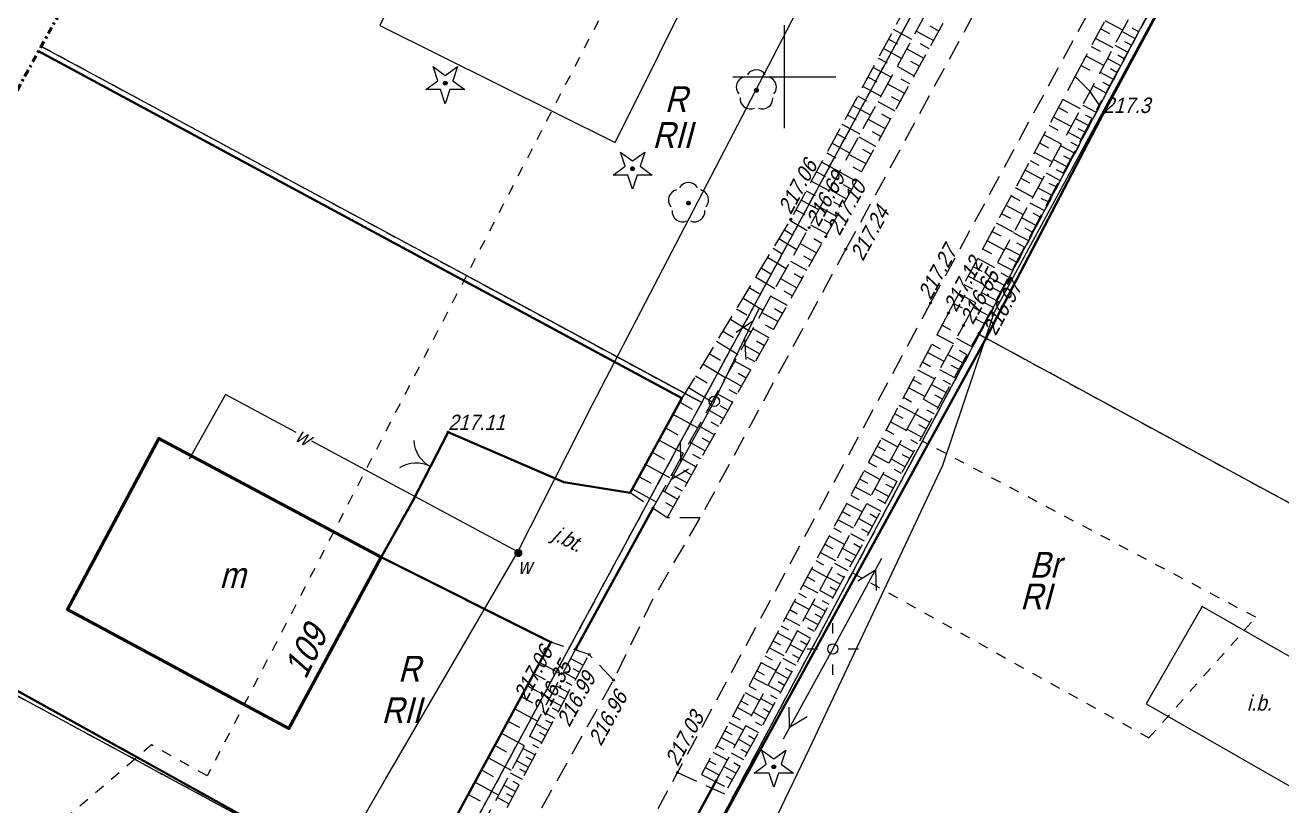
# Model space of a CAD drawing. Extents: x 7449598 to 7450455, y 5563374 to 5564952.
# Drawn here: x 7449713.2 to 7449774.1, y 5563664.6 to 5563702.5 of the extents above; entities that cross this region are included whole.
import ezdxf
from ezdxf.enums import TextEntityAlignment as Align

# ---------------------------------------------------------------- set-up
doc = ezdxf.new("R2010")
doc.units = 0
doc.header["$MEASUREMENT"] = 0
for name, pattern in [('218-500', [1, 0.5, -0.5]), ('420-500', [1.5, 1, -0.5]), ('823-500', [1.75, 1.25, -0.5]), ('DGN Style 4', [0.686427, 0.343214, -0.171607, 0, -0.171607])]:
    doc.linetypes.add(name, pattern=pattern)
for name, color, linetype, lineweight in [('52', 252, 'Continuous', 0), ('EDZPD_219', 7, 'Continuous', 0), ('GULENN', 1, 'Continuous', 13), ('GULTPR', 36, 'Continuous', 13), ('GUPWZA', 7, 'Continuous', 0), ('SDRPK_420', 7, 'Continuous', 0), ('SDRPK_432', 7, 'Continuous', 0), ('SDRPT_414', 7, 'Continuous', 0), ('SZOPO_902', 7, 'Continuous', 0), ('SZOPO_905', 7, 'Continuous', 0), ('UEEPA_510', 7, 'Continuous', 0), ('UEETA_515', 7, 'Continuous', 0), ('UWWPO_581', 7, 'Continuous', 0), ('Warstwa 1', 7, 'Continuous', 0), ('Warstwa 26', 7, 'Continuous', 0), ('Warstwa 28', 7, 'Continuous', 0), ('Warstwa 29', 7, 'Continuous', 0), ('Warstwa 3', 7, 'Continuous', 0), ('Warstwa 4', 7, 'Continuous', 0), ('Warstwa 60', 7, 'Continuous', 0), ('Warstwa 8', 7, 'Continuous', 0), ('WUKPS_403', 7, 'Continuous', 0), ('WUKPS_820', 7, 'Continuous', 0), ('WUKPS_823', 7, 'Continuous', 0), ('WUKPS_824', 7, 'Continuous', 0)]:
    doc.layers.add(name, color=color, linetype=linetype, lineweight=lineweight)
doc.styles.add('Style-WORKING_1250 I 0.26180', font='WORKING_1250.shx', dxfattribs={"oblique": 14.999978})

# ---------------------------------------------------------------- blocks, each defined once
blk = doc.blocks.new('PW01')
at = {"layer": 'Warstwa 1', "color": 7, "linetype": 'Continuous', "lineweight": 13}
blk.add_circle((0, 0), 0.045, dxfattribs=at)
blk = doc.blocks.new('DIG')
at = {"layer": '52', "linetype": 'Continuous', "lineweight": -2}
blk.add_hatch(color=0, dxfattribs=at).paths.add_polyline_path([(-8.96254, -0.01675, 1), (9.03746, -0.01675, 1)])
at = {"layer": '52', "color": 0, "linetype": 'Continuous', "lineweight": -2}
for p, q in [((-58.76254, 80.88325), (0.03746, 38.18325)), ((-36.36254, 11.78325), (-58.76254, 80.88325)), ((0.03746, 38.18325), (58.83746, 80.88325)), ((58.83746, 80.88325), (36.33746, 11.78325)), ((-95.06254, -30.91675), (-36.36254, 11.78325)), ((36.33746, 11.78325), (95.13746, -30.91675)), ((-22.46254, -30.91675), (-95.06254, -30.91675)), ((0.03746, -100.01675), (-22.46254, -30.91675)), ((22.53746, -30.91675), (0.03746, -100.01675)), ((95.13746, -30.91675), (22.53746, -30.91675))]:
    blk.add_line(p, q, dxfattribs=at)
blk.add_circle((0.03746, -0.01675), 9, dxfattribs=at)
blk = doc.blocks.new('DLI')
at = {"layer": '52', "linetype": 'Continuous', "lineweight": -2}
blk.add_hatch(color=0, dxfattribs=at).paths.add_polyline_path([(-9.03821, -0.02545, 1), (8.96179, -0.02545, 1)])
at = {"layer": '52', "color": 0, "linetype": 'Continuous', "lineweight": -2}
blk.add_circle((-0.03821, -0.02545), 9, dxfattribs=at)
for centre, start, end in [((-47.63821, 15.47455), 102.662644, 221.349847), ((-0.03821, 49.97455), 30.77175, 149.114219), ((47.56179, 15.47455), 318.717503, 77.306586), ((-29.43821, -40.52545), 174.877086, 293.229456), ((29.36179, -40.52545), 246.770647, 5.322325)]:
    blk.add_arc(centre, 50, start, end, dxfattribs=at)
blk = doc.blocks.new('510_1')
at = {"layer": 'UEEPA_510', "color": 7, "linetype": 'Continuous', "lineweight": 13}
blk.add_circle((0, 0), 0.25, dxfattribs=at)
blk = doc.blocks.new('515')
at = {"layer": 'UEETA_515', "color": 7, "linetype": 'Continuous', "lineweight": 13}
for p, q in [((0, 0.75), (0, 1.25)), ((-1.25, 0), (-0.75, 0)), ((0.75, 0), (1.25, 0)), ((0, -1.25), (0, -0.75))]:
    blk.add_line(p, q, dxfattribs=at)
blk = doc.blocks.new('KOLO')
blk.add_hatch(color=0).paths.add_polyline_path([(0, -5), (-1.2941, -4.82963), (-2.5, -4.33013), (-3.53553, -3.53553), (-4.33013, -2.5), (-4.82963, -1.2941), (-5, 0), (-4.82963, 1.2941), (-4.33013, 2.5), (-3.53553, 3.53553), (-2.5, 4.33013), (-1.2941, 4.82963), (0, 5), (1.2941, 4.82963), (2.5, 4.33013), (3.53553, 3.53553), (4.33013, 2.5), (4.82963, 1.2941), (5, 0), (4.82963, -1.2941), (4.33013, -2.5), (3.53553, -3.53553), (2.5, -4.33013), (1.2941, -4.82963)], flags=16)
blk = doc.blocks.new('SUPE04_2')
at = {"color": 0, "flags": 128}
for points in [[(0, 0), (-100, 0)], [(-69.82163, -10), (-87.14214, 0), (-69.82163, 10)]]:
    blk.add_lwpolyline(points, dxfattribs=at)
blk = doc.blocks.new('905_1')
at = {"layer": 'SZOPO_905', "color": 7, "linetype": 'Continuous', "lineweight": 13}
for centre, start, end in [((-1.5, 0), 0, 60), ((1.5, 0), 120, 180)]:
    blk.add_arc(centre, 1.5, start, end, dxfattribs=at)
blk = doc.blocks.new('SUPT01_2')
at = {"color": 0, "flags": 128}
for points in [[(0, 0), (-100, 0)], [(-69.82163, -10), (-87.14214, 0)], [(-67.14214, 0), (-49.82163, 10)]]:
    blk.add_lwpolyline(points, dxfattribs=at)
blk = doc.blocks.new('140_1')
at = {"layer": 'WUKPS_403', "linetype": 'Continuous', "lineweight": 13}
h = blk.add_hatch(color=256, dxfattribs=at)
edge = h.paths.add_edge_path()
edge.add_arc((0, 0), 0.045, 0, 360)
at = {"layer": 'WUKPS_403', "color": 7, "linetype": 'Continuous', "lineweight": 13}
blk.add_circle((0, 0), 0.045, dxfattribs=at)

msp = doc.modelspace()

# ---------------------------------------------------------------- linework, layer by layer
at = {"layer": 'EDZPD_219', "color": 96, "linetype": 'Continuous', "lineweight": 13}
for p, q in [((7449759.46, 5563687.49), (7449797.78, 5563760.19)), ((7449745.99, 5563684.19), (7449757.44, 5563705.34)), ((7449734.57, 5563690.35), (7449713.939, 5563701.475)), ((7449745.99, 5563684.19), (7449734.57, 5563690.35)), ((7449733.38, 5563638.55), (7449759.46, 5563687.49)), ((7449786.18, 5563672.978), (7449759.46, 5563687.49)), ((7449732.9, 5563659.97), (7449745.99, 5563684.19)), ((7449732.51, 5563659.29), (7449700.3, 5563676.691))]:
    msp.add_line(p, q, dxfattribs=at)
at = {"layer": 'SDRPK_420', "color": 7, "linetype": '420-500', "lineweight": 13}
for p, q in [((7449752.99, 5563691.63), (7449764.24, 5563712.31)), ((7449757.1, 5563689.02), (7449768.42, 5563709.86)), ((7449744.82, 5563666.24), (7449747.55, 5563664.99))]:
    msp.add_line(p, q, dxfattribs=at)
at = {"layer": 'SDRPK_420', "color": 7, "linetype": '420-500', "lineweight": 13, "flags": 128}
for points in [[(7449721.54, 5563634.34), (7449732.06, 5563653.55), (7449741.71, 5563670.72), (7449743.64, 5563674.69), (7449745.92, 5563678.59), (7449752.99, 5563691.63)], [(7449742.4, 5563661.87), (7449743.02, 5563662.92), (7449744.82, 5563666.24), (7449757.1, 5563689.02)], [(7449745.92, 5563678.59), (7449744.32, 5563678.59), (7449742.51, 5563679.81)], [(7449741.71, 5563670.72), (7449740.52, 5563671.97), (7449738.66, 5563672.56)]]:
    msp.add_lwpolyline(points, dxfattribs=at)
at = {"layer": 'SDRPT_414', "color": 7, "linetype": 'Continuous', "lineweight": 40}
for p, q in [((7449743.65, 5563679.11), (7449739.88, 5563672.24)), ((7449744.02, 5563660.94), (7449746.72, 5563665.9))]:
    msp.add_line(p, q, dxfattribs=at)
at = {"layer": 'SZOPO_902', "color": 7, "linetype": 'Continuous', "lineweight": 40}
for p, q in [((7449765.49, 5563698.24), (7449759.73, 5563687.21)), ((7449759.73, 5563687.21), (7449747.55, 5563664.99)), ((7449731.97, 5563679.43), (7449733.68, 5563682.75)), ((7449730.43, 5563676.69), (7449731.97, 5563679.43)), ((7449747.55, 5563664.99), (7449745.68, 5563661.56))]:
    msp.add_line(p, q, dxfattribs=at)
at = {"layer": 'SZOPO_902', "color": 7, "linetype": 'Continuous', "lineweight": 40, "flags": 128}
for points in [[(7449733.68, 5563682.75), (7449739.29, 5563680.32), (7449742.51, 5563679.81), (7449745.03, 5563684.4), (7449713.806, 5563701.234)], [(7449731.72, 5563659.74), (7449732.26, 5563660.76), (7449738.66, 5563672.56), (7449730.43, 5563676.69)]]:
    msp.add_lwpolyline(points, dxfattribs=at)
at = {"layer": 'UWWPO_581', "color": 5, "linetype": 'Continuous', "lineweight": 13, "flags": 128}
for points in [[(7449778.476, 5563722.329), (7449760.178, 5563688.574), (7449757.677, 5563681.135), (7449751.206, 5563667.384), (7449747.099, 5563658.833)], [(7449737.057, 5563676.952), (7449740.687, 5563684.099), (7449749.664, 5563701.378), (7449756.272, 5563714.131)], [(7449726.301, 5563682.734), (7449722.875, 5563684.576), (7449721.107, 5563681.442)], [(7449720.149, 5563647.684), (7449727.402, 5563660.305), (7449730.65, 5563665.914), (7449737.057, 5563676.952), (7449727.071, 5563682.32)]]:
    msp.add_lwpolyline(points, dxfattribs=at)
at = {"layer": 'Warstwa 1', "color": 7, "linetype": 'Continuous', "lineweight": 40, "flags": 128}
for points in [[(7449780.46, 5563722.44), (7449778.22, 5563721.96), (7449777.29, 5563720.17), (7449765.49, 5563698.24)], [(7449729.74, 5563660.79), (7449708.33, 5563672.66), (7449700.413, 5563676.896)]]:
    msp.add_lwpolyline(points, dxfattribs=at)
at = {"layer": 'Warstwa 29', "color": 96, "linetype": '218-500', "lineweight": 13}
for p, q in [((7449757.54, 5563734.68), (7449734.57, 5563690.35)), ((7449777.38, 5563721.49), (7449759.46, 5563687.49)), ((7449759.46, 5563687.49), (7449777.38, 5563721.49)), ((7449745.99, 5563684.19), (7449757.44, 5563705.34)), ((7449757.44, 5563705.34), (7449745.99, 5563684.19)), ((7449734.57, 5563690.35), (7449713.939, 5563701.475)), ((7449713.939, 5563701.475), (7449734.57, 5563690.35)), ((7449734.57, 5563690.35), (7449721.99, 5563666.08)), ((7449745.99, 5563684.19), (7449734.57, 5563690.35)), ((7449734.57, 5563690.35), (7449745.99, 5563684.19)), ((7449759.46, 5563687.49), (7449756.7, 5563682.32)), ((7449756.7, 5563682.32), (7449759.46, 5563687.49)), ((7449786.18, 5563672.977), (7449759.46, 5563687.49)), ((7449759.46, 5563687.49), (7449786.18, 5563672.977)), ((7449739.59, 5563672.34), (7449745.99, 5563684.19)), ((7449745.99, 5563684.19), (7449739.59, 5563672.34)), ((7449756.7, 5563682.32), (7449753.3, 5563675.93)), ((7449753.3, 5563675.93), (7449756.7, 5563682.32)), ((7449772.88, 5563673.77), (7449756.7, 5563682.32)), ((7449700.303, 5563676.696), (7449718.47, 5563666.88)), ((7449718.47, 5563666.88), (7449700.303, 5563676.696)), ((7449753.3, 5563675.93), (7449733.38, 5563638.55)), ((7449733.38, 5563638.55), (7449753.3, 5563675.93)), ((7449753.3, 5563675.93), (7449767.69, 5563667.92)), ((7449767.69, 5563667.92), (7449772.88, 5563673.77)), ((7449732.9, 5563659.97), (7449739.59, 5563672.34)), ((7449739.59, 5563672.34), (7449732.9, 5563659.97)), ((7449719.29, 5563667.58), (7449718.47, 5563666.88)), ((7449721.99, 5563666.08), (7449719.29, 5563667.58)), ((7449718.47, 5563666.88), (7449700.72, 5563651.71)), ((7449732.51, 5563659.29), (7449718.47, 5563666.88)), ((7449718.47, 5563666.88), (7449732.51, 5563659.29))]:
    msp.add_line(p, q, dxfattribs=at)
at = {"layer": 'Warstwa 3', "color": 7, "linetype": 'Continuous', "lineweight": 53, "flags": 128}
msp.add_lwpolyline([(7449719.96, 5563671.59), (7449715.21, 5563674.15), (7449719.64, 5563682.44), (7449730.43, 5563676.69), (7449725.95, 5563668.37), (7449721.28, 5563670.88)], close=True, dxfattribs=at)
at = {"layer": 'Warstwa 60', "color": 7, "linetype": 'Continuous', "lineweight": 13}
for p, q in [((7449750, 5563697.5), (7449750, 5563702.5)), ((7449747.5, 5563700), (7449752.5, 5563700))]:
    msp.add_line(p, q, dxfattribs=at)
at = {"layer": 'Warstwa 60', "color": 7, "linetype": 'Continuous', "lineweight": 13, "ltscale": 0.1, "flags": 128}
for points in [[(7449730.365, 5563702.48), (7449741.795, 5563696.804), (7449746.093, 5563705.46), (7449734.663, 5563711.136)], [(7449770.27, 5563674.295), (7449767.566, 5563669.567), (7449776.203, 5563664.628), (7449778.907, 5563669.355)]]:
    msp.add_lwpolyline(points, close=True, dxfattribs=at)
at = {"layer": 'Warstwa 8', "color": 7, "linetype": 'DGN Style 4', "lineweight": 53, "flags": 128}
msp.add_lwpolyline([(7450242.249, 5564757.195), (7450281.761, 5564736.224), (7450381.947, 5564923.763), (7450454.953, 5564884.917), (7450405.405, 5564791.854), (7450392.833, 5564798.548), (7450342.944, 5564703.75), (7450227.046, 5564484.373), (7450154.831, 5564348.788), (7449690.291, 5563497.193), (7449618.905, 5563522.751), (7449629.01, 5563547.14), (7449943.259, 5564118.2), (7449916.282, 5564132.943), (7449953.147, 5564197.693), (7449979.298, 5564183.674), (7450084.831, 5564375.475), (7450052.492, 5564392.854)], close=True, dxfattribs=at)
at = {"layer": 'WUKPS_820', "color": 7, "linetype": 'Continuous', "lineweight": 13}
for p, q in [((7449756.186, 5563701.81), (7449755.304, 5563702.289)), ((7449756.408, 5563702.218), (7449757.246, 5563701.757)), ((7449757.499, 5563702.217), (7449757.079, 5563702.447)), ((7449765.353, 5563702.324), (7449765.781, 5563702.094)), ((7449766.42, 5563702.261), (7449765.565, 5563702.719)), ((7449767.206, 5563702.187), (7449766.886, 5563702.36)), ((7449755.054, 5563701.829), (7449755.494, 5563701.59)), ((7449765.964, 5563701.404), (7449765.107, 5563701.863)), ((7449766.39, 5563702.203), (7449767.028, 5563701.857)), ((7449766.85, 5563701.528), (7449766.532, 5563701.7)), ((7449755.684, 5563700.892), (7449754.804, 5563701.369)), ((7449755.942, 5563701.363), (7449756.777, 5563700.904)), ((7449757.029, 5563701.363), (7449756.611, 5563701.593)), ((7449765.508, 5563700.547), (7449764.649, 5563701.007)), ((7449764.895, 5563701.468), (7449765.325, 5563701.238)), ((7449766.038, 5563701.541), (7449766.671, 5563701.199)), ((7449766.493, 5563700.869), (7449766.178, 5563701.04)), ((7449755.183, 5563699.973), (7449754.305, 5563700.449)), ((7449754.555, 5563700.909), (7449754.994, 5563700.671)), ((7449755.475, 5563700.508), (7449756.307, 5563700.051)), ((7449756.56, 5563700.51), (7449756.143, 5563700.739)), ((7449764.402, 5563700.547), (7449764.832, 5563700.316)), ((7449765.687, 5563700.88), (7449766.315, 5563700.54)), ((7449754.055, 5563699.989), (7449754.494, 5563699.752)), ((7449756.091, 5563699.657), (7449755.675, 5563699.885)), ((7449765.335, 5563700.219), (7449765.958, 5563699.881)), ((7449766.136, 5563700.211), (7449765.824, 5563700.38)), ((7449754.681, 5563699.054), (7449753.806, 5563699.529)), ((7449755.008, 5563699.654), (7449755.838, 5563699.197)), ((7449764.984, 5563699.557), (7449765.601, 5563699.223)), ((7449765.779, 5563699.552), (7449765.47, 5563699.72)), ((7449754.18, 5563698.135), (7449753.306, 5563698.61)), ((7449753.556, 5563699.07), (7449753.993, 5563698.832)), ((7449754.542, 5563698.799), (7449755.368, 5563698.344)), ((7449755.621, 5563698.804), (7449755.207, 5563699.031)), ((7449764.378, 5563698.438), (7449763.519, 5563698.898)), ((7449764.481, 5563698.628), (7449765.105, 5563698.299)), ((7449753.057, 5563698.15), (7449753.493, 5563697.913)), ((7449755.152, 5563697.95), (7449754.739, 5563698.177)), ((7449763.916, 5563697.582), (7449763.06, 5563698.041)), ((7449763.307, 5563698.503), (7449763.736, 5563698.273)), ((7449764.125, 5563697.968), (7449764.756, 5563697.636)), ((7449764.931, 5563697.967), (7449764.617, 5563698.133)), ((7449753.678, 5563697.217), (7449752.807, 5563697.69)), ((7449754.075, 5563697.944), (7449754.899, 5563697.491)), ((7449762.848, 5563697.645), (7449763.275, 5563697.416)), ((7449764.582, 5563697.304), (7449764.264, 5563697.472)), ((7449753.177, 5563696.298), (7449752.308, 5563696.77)), ((7449752.557, 5563697.23), (7449752.992, 5563696.993)), ((7449753.608, 5563697.089), (7449754.429, 5563696.638)), ((7449754.682, 5563697.097), (7449754.271, 5563697.323)), ((7449762.388, 5563696.787), (7449762.814, 5563696.559)), ((7449763.453, 5563696.726), (7449762.6, 5563697.183)), ((7449763.769, 5563697.309), (7449764.407, 5563696.973)), ((7449764.233, 5563696.641), (7449763.912, 5563696.81)), ((7449752.058, 5563696.31), (7449752.492, 5563696.074)), ((7449753.141, 5563696.235), (7449753.96, 5563695.784)), ((7449754.213, 5563696.244), (7449753.803, 5563696.469)), ((7449762.991, 5563695.87), (7449762.141, 5563696.325)), ((7449763.412, 5563696.65), (7449764.058, 5563696.31)), ((7449763.884, 5563695.979), (7449763.559, 5563696.149)), ((7449752.675, 5563695.379), (7449751.808, 5563695.85)), ((7449753.743, 5563695.39), (7449753.335, 5563695.615)), ((7449761.929, 5563695.929), (7449762.353, 5563695.702)), ((7449763.056, 5563695.991), (7449763.709, 5563695.647)), ((7449752.174, 5563694.46), (7449751.309, 5563694.93)), ((7449751.558, 5563695.39), (7449751.991, 5563695.155)), ((7449752.675, 5563695.38), (7449753.491, 5563694.931)), ((7449761.469, 5563695.072), (7449761.892, 5563694.845)), ((7449762.528, 5563695.014), (7449761.681, 5563695.468)), ((7449762.7, 5563695.332), (7449763.36, 5563694.984)), ((7449763.535, 5563695.316), (7449763.206, 5563695.488)), ((7449751.059, 5563694.47), (7449751.491, 5563694.235)), ((7449752.208, 5563694.525), (7449753.021, 5563694.078)), ((7449753.274, 5563694.537), (7449752.867, 5563694.761)), ((7449762.066, 5563694.158), (7449761.222, 5563694.61)), ((7449762.308, 5563694.607), (7449762.976, 5563694.255)), ((7449763.185, 5563694.653), (7449762.854, 5563694.827)), ((7449751.672, 5563693.541), (7449750.809, 5563694.01)), ((7449752.804, 5563693.684), (7449752.398, 5563693.907)), ((7449761.603, 5563693.302), (7449760.762, 5563693.752)), ((7449761.01, 5563694.214), (7449761.431, 5563693.988)), ((7449761.917, 5563693.881), (7449762.592, 5563693.526)), ((7449762.801, 5563693.924), (7449762.466, 5563694.1)), ((7449750.56, 5563693.55), (7449750.991, 5563693.316)), ((7449751.741, 5563693.671), (7449752.552, 5563693.225)), ((7449760.55, 5563693.356), (7449760.97, 5563693.131)), ((7449761.525, 5563693.156), (7449762.208, 5563692.797)), ((7449762.417, 5563693.194), (7449762.078, 5563693.373)), ((7449749.999, 5563692.579), (7449750.427, 5563692.319)), ((7449751.109, 5563692.517), (7449750.271, 5563693.026)), ((7449751.274, 5563692.816), (7449752.082, 5563692.371)), ((7449752.335, 5563692.831), (7449751.93, 5563693.053)), ((7449760.091, 5563692.499), (7449760.509, 5563692.275)), ((7449761.141, 5563692.446), (7449760.303, 5563692.894)), ((7449762.033, 5563692.465), (7449761.69, 5563692.646)), ((7449750.6, 5563691.602), (7449749.728, 5563692.132)), ((7449750.768, 5563691.907), (7449751.568, 5563691.456)), ((7449751.826, 5563691.913), (7449751.425, 5563692.14)), ((7449760.678, 5563691.59), (7449759.843, 5563692.037)), ((7449761.133, 5563692.431), (7449761.824, 5563692.068)), ((7449761.649, 5563691.736), (7449761.302, 5563691.919)), ((7449750.091, 5563690.686), (7449749.184, 5563691.237)), ((7449749.456, 5563691.684), (7449749.901, 5563691.414)), ((7449751.348, 5563691.064), (7449750.949, 5563691.289)), ((7449759.631, 5563691.641), (7449760.048, 5563691.418)), ((7449760.741, 5563691.706), (7449761.44, 5563691.338)), ((7449748.874, 5563690.726), (7449749.337, 5563690.444)), ((7449750.295, 5563691.055), (7449751.09, 5563690.607)), ((7449759.172, 5563690.783), (7449759.587, 5563690.561)), ((7449760.215, 5563690.734), (7449759.384, 5563691.179)), ((7449760.349, 5563690.981), (7449761.056, 5563690.609)), ((7449761.265, 5563691.007), (7449760.914, 5563691.192)), ((7449749.545, 5563689.705), (7449748.602, 5563690.279)), ((7449749.821, 5563690.204), (7449750.612, 5563689.758)), ((7449750.869, 5563690.215), (7449750.473, 5563690.439)), ((7449759.753, 5563689.878), (7449758.924, 5563690.321)), ((7449759.958, 5563690.256), (7449760.672, 5563689.88)), ((7449760.881, 5563690.278), (7449760.526, 5563690.465)), ((7449748.291, 5563689.767), (7449748.773, 5563689.475)), ((7449750.391, 5563689.366), (7449749.997, 5563689.588)), ((7449759.29, 5563689.022), (7449758.465, 5563689.464)), ((7449758.712, 5563689.926), (7449759.126, 5563689.704)), ((7449759.566, 5563689.531), (7449760.288, 5563689.151)), ((7449760.497, 5563689.549), (7449760.138, 5563689.738)), ((7449748.963, 5563688.659), (7449747.981, 5563689.256)), ((7449749.348, 5563689.352), (7449750.134, 5563688.909)), ((7449758.217, 5563689.002), (7449758.629, 5563688.781)), ((7449759.174, 5563688.806), (7449759.904, 5563688.422)), ((7449760.113, 5563688.819), (7449759.75, 5563689.011)), ((7449748.381, 5563687.613), (7449747.359, 5563688.234)), ((7449747.67, 5563688.745), (7449748.171, 5563688.441)), ((7449748.91, 5563688.566), (7449749.692, 5563688.125)), ((7449749.913, 5563688.517), (7449749.521, 5563688.738)), ((7449759.694, 5563688.024), (7449759.327, 5563688.217)), ((7449747.01, 5563687.659), (7449747.532, 5563687.342)), ((7449748.473, 5563687.78), (7449749.25, 5563687.342)), ((7449749.471, 5563687.734), (7449749.081, 5563687.953)), ((7449757.652, 5563687.946), (7449758.061, 5563687.726)), ((7449747.762, 5563686.502), (7449746.699, 5563687.148)), ((7449748.036, 5563686.993), (7449748.809, 5563686.558)), ((7449749.03, 5563686.95), (7449748.642, 5563687.168)), ((7449757.157, 5563687.021), (7449757.563, 5563686.803)), ((7449758.219, 5563687.047), (7449757.404, 5563687.483)), ((7449758.359, 5563687.308), (7449759.088, 5563686.905)), ((7449746.35, 5563686.573), (7449746.893, 5563686.243)), ((7449748.588, 5563686.166), (7449748.203, 5563686.383)), ((7449757.754, 5563686.191), (7449756.944, 5563686.625)), ((7449757.93, 5563686.519), (7449758.654, 5563686.119)), ((7449758.871, 5563686.512), (7449758.508, 5563686.713)), ((7449747.144, 5563685.39), (7449746.039, 5563686.061)), ((7449747.599, 5563686.207), (7449748.367, 5563685.774)), ((7449757.289, 5563685.335), (7449756.485, 5563685.766)), ((7449756.697, 5563686.162), (7449757.1, 5563685.946)), ((7449757.537, 5563685.796), (7449758.256, 5563685.399)), ((7449758.473, 5563685.792), (7449758.112, 5563685.991)), ((7449745.69, 5563685.486), (7449746.253, 5563685.144)), ((7449747.161, 5563685.421), (7449747.926, 5563684.99)), ((7449748.147, 5563685.382), (7449747.763, 5563685.598)), ((7449756.237, 5563685.304), (7449756.638, 5563685.089)), ((7449758.075, 5563685.071), (7449757.717, 5563685.269)), ((7449746.489, 5563684.213), (7449745.341, 5563684.911)), ((7449746.724, 5563684.635), (7449747.484, 5563684.207)), ((7449747.705, 5563684.599), (7449747.324, 5563684.813)), ((7449756.823, 5563684.48), (7449756.025, 5563684.907)), ((7449757.144, 5563685.073), (7449757.858, 5563684.678)), ((7449757.678, 5563684.351), (7449757.322, 5563684.548)), ((7449744.922, 5563684.203), (7449745.52, 5563683.875)), ((7449747.264, 5563683.815), (7449746.885, 5563684.028)), ((7449756.358, 5563683.624), (7449755.565, 5563684.049)), ((7449755.777, 5563684.445), (7449756.175, 5563684.232)), ((7449756.751, 5563684.35), (7449757.461, 5563683.958)), ((7449745.791, 5563682.958), (7449744.598, 5563683.613)), ((7449746.287, 5563683.849), (7449747.043, 5563683.423)), ((7449755.353, 5563683.653), (7449755.748, 5563683.441)), ((7449756.358, 5563683.627), (7449757.063, 5563683.238)), ((7449757.28, 5563683.631), (7449756.926, 5563683.826)), ((7449744.238, 5563682.957), (7449744.833, 5563682.631)), ((7449745.849, 5563683.063), (7449746.601, 5563682.639)), ((7449746.822, 5563683.031), (7449746.445, 5563683.244)), ((7449754.928, 5563682.86), (7449755.321, 5563682.65)), ((7449755.929, 5563682.834), (7449755.141, 5563683.256)), ((7449755.965, 5563682.904), (7449756.665, 5563682.517)), ((7449756.882, 5563682.91), (7449756.531, 5563683.104)), ((7449745.101, 5563681.716), (7449743.914, 5563682.367)), ((7449745.412, 5563682.277), (7449746.16, 5563681.856)), ((7449746.38, 5563682.247), (7449746.006, 5563682.459)), ((7449755.499, 5563682.044), (7449754.716, 5563682.464)), ((7449755.572, 5563682.181), (7449756.267, 5563681.797)), ((7449756.484, 5563682.19), (7449756.135, 5563682.382)), ((7449743.59, 5563681.777), (7449744.182, 5563681.452)), ((7449744.975, 5563681.491), (7449745.718, 5563681.072)), ((7449745.939, 5563681.464), (7449745.566, 5563681.674)), ((7449755.069, 5563681.255), (7449754.292, 5563681.671)), ((7449754.504, 5563682.067), (7449754.894, 5563681.858)), ((7449756.086, 5563681.469), (7449755.74, 5563681.661)), ((7449744.446, 5563680.539), (7449743.266, 5563681.187)), ((7449745.497, 5563680.68), (7449745.127, 5563680.889)), ((7449754.64, 5563680.465), (7449753.867, 5563680.879)), ((7449754.079, 5563681.275), (7449754.467, 5563681.067)), ((7449755.179, 5563681.457), (7449755.869, 5563681.077)), ((7449755.688, 5563680.749), (7449755.344, 5563680.939)), ((7449742.942, 5563680.597), (7449743.531, 5563680.274)), ((7449744.537, 5563680.705), (7449745.277, 5563680.288)), ((7449753.655, 5563680.482), (7449754.04, 5563680.276)), ((7449754.786, 5563680.734), (7449755.471, 5563680.356)), ((7449743.792, 5563679.362), (7449742.618, 5563680.007)), ((7449744.1, 5563679.919), (7449744.835, 5563679.504)), ((7449745.056, 5563679.896), (7449744.687, 5563680.104)), ((7449753.231, 5563679.69), (7449753.613, 5563679.485)), ((7449754.211, 5563679.675), (7449753.443, 5563680.086)), ((7449754.393, 5563680.011), (7449755.073, 5563679.636)), ((7449755.29, 5563680.029), (7449754.949, 5563680.217)), ((7449744.614, 5563679.113), (7449744.248, 5563679.319)), ((7449753.781, 5563678.885), (7449753.018, 5563679.293)), ((7449754, 5563679.288), (7449754.675, 5563678.915)), ((7449754.892, 5563679.308), (7449754.553, 5563679.495)), ((7449753.352, 5563678.095), (7449752.594, 5563678.501)), ((7449752.806, 5563678.897), (7449753.186, 5563678.694)), ((7449753.607, 5563678.565), (7449754.277, 5563678.195)), ((7449754.494, 5563678.588), (7449754.158, 5563678.774)), ((7449752.382, 5563678.105), (7449752.759, 5563677.902)), ((7449753.214, 5563677.842), (7449753.88, 5563677.475)), ((7449754.097, 5563677.868), (7449753.762, 5563678.052)), ((7449751.957, 5563677.312), (7449752.332, 5563677.111)), ((7449752.922, 5563677.305), (7449752.17, 5563677.708)), ((7449753.699, 5563677.147), (7449753.367, 5563677.33)), ((7449752.493, 5563676.515), (7449751.745, 5563676.916)), ((7449752.821, 5563677.119), (7449753.482, 5563676.754)), ((7449753.301, 5563676.427), (7449752.972, 5563676.609)), ((7449752.063, 5563675.725), (7449751.321, 5563676.123)), ((7449751.533, 5563676.519), (7449751.905, 5563676.32)), ((7449752.428, 5563676.396), (7449753.084, 5563676.034)), ((7449751.108, 5563675.727), (7449751.479, 5563675.529)), ((7449752.07, 5563675.739), (7449752.722, 5563675.379)), ((7449752.903, 5563675.706), (7449752.576, 5563675.887)), ((7449750.684, 5563674.934), (7449751.052, 5563674.737)), ((7449751.634, 5563674.936), (7449750.896, 5563675.331)), ((7449751.713, 5563675.081), (7449752.36, 5563674.724)), ((7449752.541, 5563675.051), (7449752.216, 5563675.231)), ((7449751.204, 5563674.146), (7449750.472, 5563674.538)), ((7449751.356, 5563674.424), (7449751.999, 5563674.069)), ((7449752.179, 5563674.397), (7449751.857, 5563674.575)), ((7449750.775, 5563673.356), (7449750.047, 5563673.745)), ((7449750.26, 5563674.142), (7449750.625, 5563673.946)), ((7449750.998, 5563673.767), (7449751.637, 5563673.414)), ((7449751.818, 5563673.742), (7449751.497, 5563673.919)), ((7449750.382, 5563672.632), (7449749.658, 5563673.019)), ((7449749.835, 5563673.349), (7449750.198, 5563673.155)), ((7449750.641, 5563673.11), (7449751.275, 5563672.759)), ((7449751.456, 5563673.087), (7449751.138, 5563673.263)), ((7449749.446, 5563672.623), (7449749.806, 5563672.43)), ((7449750.284, 5563672.452), (7449750.913, 5563672.104)), ((7449751.094, 5563672.432), (7449750.778, 5563672.606)), ((7449739.63, 5563671.769), (7449740.238, 5563671.443)), ((7449749.057, 5563671.896), (7449749.415, 5563671.704)), ((7449749.988, 5563671.908), (7449749.269, 5563672.292)), ((7449749.926, 5563671.795), (7449750.552, 5563671.45)), ((7449750.733, 5563671.777), (7449750.419, 5563671.95)), ((7449739.213, 5563670.98), (7449738.124, 5563671.571)), ((7449740.061, 5563671.114), (7449739.758, 5563671.276)), ((7449748.668, 5563671.17), (7449749.024, 5563670.979)), ((7449749.594, 5563671.183), (7449748.88, 5563671.566)), ((7449749.569, 5563671.138), (7449750.19, 5563670.795)), ((7449750.371, 5563671.122), (7449750.059, 5563671.294)), ((7449737.838, 5563671.044), (7449738.385, 5563670.747)), ((7449739.281, 5563671.108), (7449739.885, 5563670.785)), ((7449739.708, 5563670.456), (7449739.407, 5563670.617)), ((7449749.201, 5563670.459), (7449748.491, 5563670.839)), ((7449750.009, 5563670.467), (7449749.7, 5563670.638)), ((7449737.23, 5563669.923), (7449737.784, 5563669.623)), ((7449738.618, 5563669.853), (7449737.516, 5563670.451)), ((7449738.932, 5563670.448), (7449739.532, 5563670.126)), ((7449739.355, 5563669.797), (7449739.056, 5563669.957)), ((7449748.807, 5563669.735), (7449748.102, 5563670.113)), ((7449748.279, 5563670.443), (7449748.633, 5563670.254)), ((7449749.211, 5563670.481), (7449749.828, 5563670.14)), ((7449749.647, 5563669.812), (7449749.34, 5563669.982)), ((7449738.023, 5563668.725), (7449736.908, 5563669.33)), ((7449738.583, 5563669.787), (7449739.179, 5563669.468)), ((7449739.037, 5563669.204), (7449738.741, 5563669.364)), ((7449748.414, 5563669.011), (7449747.713, 5563669.386)), ((7449747.89, 5563669.717), (7449748.241, 5563669.528)), ((7449748.854, 5563669.823), (7449749.467, 5563669.485)), ((7449749.286, 5563669.157), (7449748.98, 5563669.326)), ((7449736.586, 5563668.737), (7449737.147, 5563668.433)), ((7449738.269, 5563669.192), (7449738.861, 5563668.875)), ((7449738.72, 5563668.612), (7449738.425, 5563668.77)), ((7449747.501, 5563668.99), (7449747.85, 5563668.803)), ((7449748.496, 5563669.166), (7449749.105, 5563668.83)), ((7449748.924, 5563668.503), (7449748.621, 5563668.67)), ((7449737.392, 5563667.532), (7449736.264, 5563668.143)), ((7449737.955, 5563668.598), (7449738.543, 5563668.283)), ((7449738.402, 5563668.019), (7449738.109, 5563668.176)), ((7449747.112, 5563668.264), (7449747.459, 5563668.078)), ((7449748.02, 5563668.287), (7449747.324, 5563668.66)), ((7449748.139, 5563668.509), (7449748.743, 5563668.175)), ((7449735.943, 5563667.55), (7449736.51, 5563667.242)), ((7449737.641, 5563668.003), (7449738.225, 5563667.69)), ((7449738.084, 5563667.427), (7449737.793, 5563667.583)), ((7449746.723, 5563667.537), (7449747.067, 5563667.352)), ((7449747.627, 5563667.563), (7449746.935, 5563667.933)), ((7449747.781, 5563667.851), (7449748.381, 5563667.52)), ((7449748.562, 5563667.848), (7449748.261, 5563668.014)), ((7449736.762, 5563666.338), (7449735.621, 5563666.957)), ((7449737.327, 5563667.409), (7449737.908, 5563667.097)), ((7449737.767, 5563666.834), (7449737.477, 5563666.989)), ((7449747.233, 5563666.839), (7449746.546, 5563667.207)), ((7449747.424, 5563667.194), (7449748.02, 5563666.865)), ((7449748.2, 5563667.193), (7449747.902, 5563667.358)), ((7449735.299, 5563666.363), (7449735.873, 5563666.052)), ((7449737.013, 5563666.814), (7449737.59, 5563666.505)), ((7449737.449, 5563666.241), (7449737.161, 5563666.396)), ((7449746.84, 5563666.115), (7449746.157, 5563666.48)), ((7449746.334, 5563666.81), (7449746.676, 5563666.627)), ((7449747.066, 5563666.537), (7449747.658, 5563666.21)), ((7449747.839, 5563666.538), (7449747.542, 5563666.702)), ((7449736.131, 5563665.144), (7449734.977, 5563665.77)), ((7449736.385, 5563665.625), (7449736.955, 5563665.319)), ((7449736.699, 5563666.219), (7449737.272, 5563665.912)), ((7449737.131, 5563665.649), (7449736.845, 5563665.802)), ((7449747.477, 5563665.883), (7449747.182, 5563666.046)), ((7449734.656, 5563665.177), (7449735.236, 5563664.862)), ((7449736.071, 5563665.03), (7449736.637, 5563664.727)), ((7449736.813, 5563665.056), (7449736.529, 5563665.208))]:
    msp.add_line(p, q, dxfattribs=at)
at = {"layer": 'WUKPS_823', "color": 7, "linetype": '823-500', "lineweight": 13}
for p, q in [((7449757.97, 5563688.54), (7449764.12, 5563700.02)), ((7449759.45, 5563687.56), (7449765.28, 5563698.63)), ((7449757.97, 5563688.54), (7449745.98, 5563666.15)), ((7449747.26, 5563665.49), (7449759.45, 5563687.56)), ((7449734.06, 5563659.92), (7449740.52, 5563671.97)), ((7449745.98, 5563666.15), (7449747.26, 5563665.49))]:
    msp.add_line(p, q, dxfattribs=at)
at = {"layer": 'WUKPS_823', "color": 7, "linetype": '823-500', "lineweight": 13, "flags": 128}
for points in [[(7449764.12, 5563700.02), (7449771.45, 5563713.71), (7449777.24, 5563724.14), (7449777.43, 5563724.27)], [(7449778.75, 5563723.45), (7449776.66, 5563719.64), (7449765.28, 5563698.63)], [(7449759.37, 5563709.78), (7449750.31, 5563693.09), (7449745.03, 5563684.4)], [(7449744.32, 5563678.59), (7449752.01, 5563692.24), (7449761.11, 5563708.78)]]:
    msp.add_lwpolyline(points, dxfattribs=at)
at = {"layer": 'WUKPS_824', "color": 7, "linetype": '823-500', "lineweight": 13}
for p, q in [((7449764.84, 5563699.29), (7449764.12, 5563700.02)), ((7449758.7, 5563687.93), (7449764.84, 5563699.29)), ((7449746.72, 5563665.9), (7449758.7, 5563687.93)), ((7449733.54, 5563660.24), (7449739.88, 5563672.24))]:
    msp.add_line(p, q, dxfattribs=at)
at = {"layer": 'WUKPS_824', "color": 7, "linetype": '823-500', "lineweight": 13, "flags": 128}
for points in [[(7449765.28, 5563698.63), (7449764.84, 5563699.29), (7449772.04, 5563712.83), (7449778.1, 5563723.92), (7449778.75, 5563723.45)], [(7449743.65, 5563679.11), (7449751.2, 5563692.68), (7449760.21, 5563709.18)]]:
    msp.add_lwpolyline(points, dxfattribs=at)

# ---------------------------------------------------------------- block references
at = {"layer": '52', "color": 96, "linetype": 'Continuous', "lineweight": 13, "ltscale": 0.1, "xscale": 0.0100011, "yscale": 0.0100011, "zscale": 0.0100011}
for name, p, rotation in [('DIG', (7449733.544, 5563699.687), 0.066335), ('DLI', (7449748.643, 5563699.343), 0.06633400000000002), ('DIG', (7449742.635, 5563695.539), 0.066335), ('DLI', (7449745.349, 5563693.868), 0.066335), ('DIG', (7449749.488, 5563666.521), 0.066335)]:
    msp.add_blockref(name, p, dxfattribs=dict(at, rotation=rotation))
at = {"layer": 'GULENN', "color": 1, "lineweight": 13, "ltscale": 0.1, "zscale": 0.05}
for xscale, yscale, rotation in [(0.04999999999999998, 0.04999999999999998, 241.6320635766962), (0.05000000000000003, 0.05000000000000003, 61.21124059702982)]:
    msp.add_blockref('SUPE04_2', (7449752.353, 5563672.234), dxfattribs=dict(at, xscale=xscale, yscale=yscale, rotation=rotation))
at = {"layer": 'GULTPR', "color": 30, "lineweight": 13, "ltscale": 0.1, "xscale": 0.04999999999999999, "yscale": 0.04999999999999999, "zscale": 0.05}
for rotation in [244.2023641524859, 61.13606901764397]:
    msp.add_blockref('SUPT01_2', (7449746.6, 5563684.25), dxfattribs=dict(at, rotation=rotation))
at = {"layer": 'GUPWZA', "color": 7, "lineweight": 0, "ltscale": 0.1, "xscale": 0.04000000000000001, "yscale": 0.04000000000000001, "zscale": 0.04000000000000001, "rotation": 90}
msp.add_blockref('KOLO', (7449737.091, 5563676.896), dxfattribs=at)
at = {"layer": 'SZOPO_905', "color": 7, "linetype": 'Continuous', "lineweight": 13, "rotation": 62.74880459907168}
msp.add_blockref('905_1', (7449732.825, 5563681.09), dxfattribs=at)
at = {"layer": 'UEEPA_510', "color": 7, "linetype": 'Continuous', "lineweight": 13}
for p in [(7449746.6, 5563684.25), (7449752.353, 5563672.234)]:
    msp.add_blockref('510_1', p, dxfattribs=at)
at = {"layer": 'UEETA_515', "color": 7, "linetype": 'Continuous', "lineweight": 13}
msp.add_blockref('515', (7449752.353, 5563672.234), dxfattribs=at)
at = {"layer": 'Warstwa 1', "color": 7, "linetype": 'Continuous', "lineweight": 13}
msp.add_blockref('PW01', (7449765.49, 5563698.24), dxfattribs=at)
at = {"layer": 'WUKPS_403', "color": 7, "linetype": 'Continuous', "lineweight": 13}
for p, rotation in [((7449750.31, 5563693.09), 61.67225328953722), ((7449751.2, 5563692.68), 61.50511897182642), ((7449752.01, 5563692.24), 61.50511897182642), ((7449752.99, 5563691.63), 61.50511897182642), ((7449757.1, 5563689.02), 61.50511897182642), ((7449757.97, 5563688.54), 61.50511897182642), ((7449758.7, 5563687.93), 61.50511897182642), ((7449759.45, 5563687.56), 61.50511897182642), ((7449739.88, 5563672.24), 61.52579639186629), ((7449740.52, 5563671.97), 61.52579639186629), ((7449741.71, 5563670.72), 61.52579639186629), ((7449744.82, 5563666.24), 61.52579639186629)]:
    msp.add_blockref('140_1', p, dxfattribs=dict(at, rotation=rotation))
for p in [(7449733.68, 5563682.75), (7449738.66, 5563672.56)]:
    msp.add_blockref('140_1', p, dxfattribs=at)

# ---------------------------------------------------------------- texts
at = {"layer": 'SDRPK_432', "color": 7, "linetype": 'Continuous', "lineweight": 0, "style": 'Style-WORKING_1250 I 0.26180', "oblique": 14.99998, "width": 0.900007}
msp.add_text('j.bt.', height=0.75, rotation=333.35147, dxfattribs=at).set_placement((7449738.683, 5563677.558))
at = {"layer": 'UWWPO_581', "color": 5, "linetype": 'Continuous', "lineweight": 13, "style": 'Style-WORKING_1250 I 0.26180', "oblique": 14.99998, "width": 0.900007}
msp.add_text('w', height=0.75, rotation=331.73834, dxfattribs=at).set_placement((7449726.381, 5563682.692), align=Align.MIDDLE_LEFT)
at = {"layer": 'UWWPO_581', "color": 7, "linetype": 'Continuous', "lineweight": 13, "style": 'Style-WORKING_1250 I 0.26180', "oblique": 14.99998, "width": 0.900007}
msp.add_text('w', height=0.75, rotation=0.06634, dxfattribs=at).set_placement((7449737.069, 5563676.245), align=Align.MIDDLE_LEFT)
at = {"layer": 'Warstwa 1', "color": 7, "linetype": 'Continuous', "lineweight": 0, "style": 'Style-WORKING_1250 I 0.26180', "oblique": 15, "width": 0.900007}
msp.add_text('217.3', height=0.75, dxfattribs=at).set_placement((7449765.49, 5563698.24))
at = {"layer": 'Warstwa 1', "color": 7, "linetype": 'Continuous', "lineweight": 30, "style": 'Style-WORKING_1250 I 0.26180', "oblique": 15, "width": 0.895998}
msp.add_text('109', height=1.25, rotation=63.68999, dxfattribs=at).set_placement((7449727.321, 5563671.835), align=Align.CENTER)
at = {"layer": 'Warstwa 26', "color": 96, "linetype": 'Continuous', "lineweight": 30, "style": 'Style-WORKING_1250 I 0.26180', "oblique": 15, "width": 0.899997}
for s, p in [('RII', (7449743.594, 5563696.551)), ('RI', (7449761.439, 5563674.159)), ('RII', (7449730.442, 5563668.634))]:
    msp.add_text(s, height=1.25, dxfattribs=at).set_placement(p)
at = {"layer": 'Warstwa 28', "color": 96, "linetype": 'Continuous', "lineweight": 30, "style": 'Style-WORKING_1250 I 0.26180', "width": 0.899997}
for s, oblique, p in [('R', 15, (7449744.19, 5563698.291)), ('Br', 14.99998, (7449761.892, 5563675.691)), ('R', 15, (7449731.246, 5563670.645))]:
    msp.add_text(s, height=1.25, dxfattribs=dict(at, oblique=oblique)).set_placement(p)
at = {"layer": 'Warstwa 4', "color": 7, "linetype": 'Continuous', "lineweight": 30, "style": 'Style-WORKING_1250 I 0.26180', "oblique": 15, "width": 0.899997}
msp.add_text('m', height=1.25, dxfattribs=at).set_placement((7449722.58, 5563675.19))
at = {"layer": 'Warstwa 60', "color": 7, "linetype": 'Continuous', "lineweight": 13, "style": 'Style-WORKING_1250 I 0.26180', "oblique": 14.99998, "width": 0.900007}
msp.add_text('i.b.', height=0.75, rotation=0.06632, dxfattribs=at).set_placement((7449772.45, 5563669.24))
at = {"layer": 'WUKPS_403', "color": 7, "linetype": 'Continuous', "lineweight": 13, "style": 'Style-WORKING_1250 I 0.26180', "oblique": 15, "width": 0.900007}
for s, rotation, p in [('217.06', 61.50512, (7449750.31, 5563693.272)), ('216.69', 61.50512, (7449751.663, 5563692.68)), ('217.10', 61.50512, (7449752.676, 5563692.24)), ('217.24', 61.50512, (7449753.808, 5563691.013)), ('217.27', 61.50512, (7449757.1, 5563689.122)), ('217.12', 61.50512, (7449758.337, 5563688.54)), ('216.65', 61.50512, (7449759.147, 5563687.93)), ('216.97', 61.50512, (7449760.256, 5563687.39)), ('217.06', 61.5258, (7449737.476, 5563669.664)), ('216.35', 61.5258, (7449738.394, 5563668.949)), ('216.99', 61.5258, (7449739.562, 5563668.401)), ('216.96', 61.5258, (7449741.099, 5563667.483)), ('217.03', 61.67225, (7449744.82, 5563666.494))]:
    msp.add_text(s, height=0.75, rotation=rotation, dxfattribs=at).set_placement(p)
msp.add_text('217.11', height=0.75, dxfattribs=at).set_placement((7449733.68, 5563682.852))

doc.saveas('drawing.dxf')
